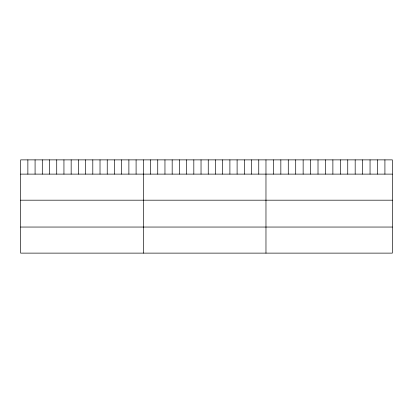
<?xml version="1.0" encoding="UTF-8"?>
<svg xmlns="http://www.w3.org/2000/svg" width="413" height="413" viewBox="0 0 413 413"><rect width="100%" height="100%" fill="white"/><g stroke="black" fill="none" stroke-linecap="round" stroke-linejoin="round"><path stroke-width="0.62" d="M392.35 174.116L392.35 253.123L20.65 253.123L20.65 159.877L392.35 159.877L392.35 174.116L20.65 174.116M20.65 200.186L392.35 200.186M20.65 227.047L392.35 227.047M384.916 159.877L384.916 174.116M377.482 159.877L377.482 174.116M370.048 159.877L370.048 174.116M362.614 159.877L362.614 174.116M355.18 159.877L355.18 174.116M347.746 159.877L347.746 174.116M340.312 159.877L340.312 174.116M332.878 159.877L332.878 174.116M325.444 159.877L325.444 174.116M318.01 159.877L318.01 174.116M310.576 159.877L310.576 174.116M303.142 159.877L303.142 174.116M295.708 159.877L295.708 174.116M288.274 159.877L288.274 174.116M280.84 159.877L280.84 174.116M273.406 159.877L273.406 174.116M265.972 159.877L265.972 253.123M258.755 159.877L258.755 174.116M251.543 159.877L251.543 174.116M244.326 159.877L244.326 174.116M237.108 159.877L237.108 174.116M229.896 159.877L229.896 174.116M222.679 159.877L222.679 174.116M215.462 159.877L215.462 174.116M208.25 159.877L208.25 174.116M201.033 159.877L201.033 174.116M193.821 159.877L193.821 174.116M186.604 159.877L186.604 174.116M179.387 159.877L179.387 174.116M172.175 159.877L172.175 174.116M164.957 159.877L164.957 174.116M157.74 159.877L157.74 174.116M150.528 159.877L150.528 174.116M143.311 159.877L143.311 253.123M136.094 159.877L136.094 174.116M128.882 159.877L128.882 174.116M121.665 159.877L121.665 174.116M114.447 159.877L114.447 174.116M107.235 159.877L107.235 174.116M100.018 159.877L100.018 174.116M92.801 159.877L92.801 174.116M85.589 159.877L85.589 174.116M78.372 159.877L78.372 174.116M71.16 159.877L71.16 174.116M63.943 159.877L63.943 174.116M56.726 159.877L56.726 174.116M49.514 159.877L49.514 174.116M42.296 159.877L42.296 174.116M35.079 159.877L35.079 174.116M27.867 159.877L27.867 174.116"/></g></svg>
